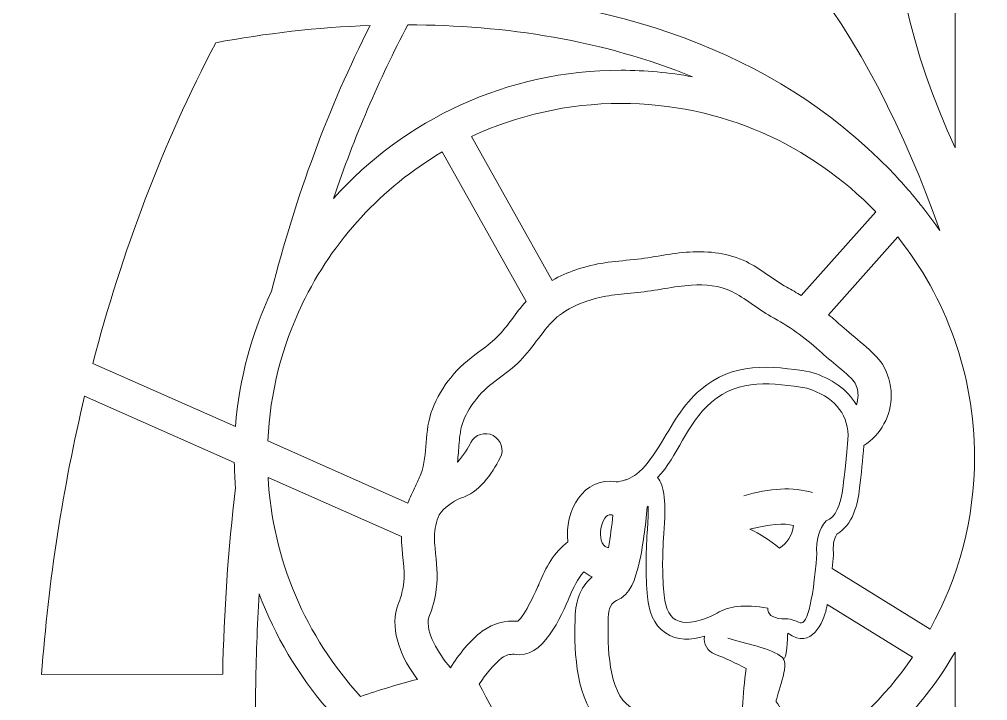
# Model space of a CAD drawing. Header units: millimetres. Extents: x -1990 to 1990, y -412 to 412.
# Drawn here: x -466.6 to -379, y 182.6 to 244.1 of the extents above; entities that cross this region are included whole.
import ezdxf

# ---------------------------------------------------------------- set-up
doc = ezdxf.new("R2010")
doc.units = ezdxf.units.MM
doc.header["$MEASUREMENT"] = 0
doc.layers.add('Camada 1', color=7, linetype='Continuous')

msp = doc.modelspace()

# ---------------------------------------------------------------- linework, layer by layer
at = {"layer": 'Camada 1', "color": 250, "lineweight": 9}
for points, knots in [([(-530.9787, 202.5711), (-530.9787, 202.5711), (-530.9787, 142.3711), (-530.9787, 142.3711), (-530.9787, 142.3711), (-530.9787, 142.3711), (-533.9787, 142.3711), (-533.9787, 142.3711), (-533.9787, 142.3711), (-533.9787, 142.3711), (-533.9787, 82.1711), (-533.9787, 82.1711), (-533.9787, 82.1711), (-533.9787, 82.1711), (-530.9787, 82.1711), (-530.9787, 82.1711), (-530.9787, 82.1711), (-530.9787, 82.1711), (-530.9787, 21.9711), (-530.9787, 21.9711), (-530.9787, 21.9711), (-530.9787, 21.9711), (-470.7787, 21.9711), (-470.7787, 21.9711), (-470.7787, 21.9711), (-470.7787, 21.9711), (-470.7787, 18.9711), (-470.7787, 18.9711), (-470.7787, 18.9711), (-470.7787, 18.9711), (-410.5787, 18.9711), (-410.5787, 18.9711), (-410.5787, 18.9711), (-410.5787, 18.9711), (-410.5787, 21.9711), (-410.5787, 21.9711), (-410.5787, 21.9711), (-410.5787, 21.9711), (-350.3787, 21.9711), (-350.3787, 21.9711), (-350.3787, 21.9711), (-350.3787, 21.9711), (-350.3787, 18.9711), (-350.3787, 18.9711), (-350.3787, 18.9711), (-350.3787, 18.9711), (-290.1787, 18.9711), (-290.1787, 18.9711), (-290.1787, 18.9711), (-290.1787, 18.9711), (-290.1787, 21.9711), (-290.1787, 21.9711), (-290.1787, 21.9711), (-290.1787, 21.9711), (-229.9787, 21.9711), (-229.9787, 21.9711), (-229.9787, 21.9711), (-229.9787, 21.9711), (-229.9787, 82.1711), (-229.9787, 82.1711), (-229.9787, 82.1711), (-229.9787, 82.1711), (-226.9787, 82.1711), (-226.9787, 82.1711), (-226.9787, 82.1711), (-226.9787, 82.1711), (-226.9787, 142.3711), (-226.9787, 142.3711), (-226.9787, 142.3711), (-226.9787, 142.3711), (-229.9787, 142.3711), (-229.9787, 142.3711), (-229.9787, 142.3711), (-229.9787, 142.3711), (-229.9787, 202.5711), (-229.9787, 202.5711), (-229.9787, 202.5711), (-229.9787, 202.5711), (-226.9787, 202.5711), (-226.9787, 202.5711), (-226.9787, 202.5711), (-226.9787, 202.5711), (-226.9787, 262.7711), (-226.9787, 262.7711), (-226.9787, 262.7711), (-226.9787, 262.7711), (-229.9787, 262.7711), (-229.9787, 262.7711), (-229.9787, 262.7711), (-229.9787, 262.7711), (-229.9787, 322.9711), (-229.9787, 322.9711), (-229.9787, 322.9711), (-229.9787, 322.9711), (-290.1787, 322.9711), (-290.1787, 322.9711), (-290.1787, 322.9711), (-290.1787, 322.9711), (-290.1787, 325.9711), (-290.1787, 325.9711), (-290.1787, 325.9711), (-290.1787, 325.9711), (-350.3787, 325.9711), (-350.3787, 325.9711), (-350.3787, 325.9711), (-350.3787, 325.9711), (-350.3787, 322.9711), (-350.3787, 322.9711), (-350.3787, 322.9711), (-350.3787, 322.9711), (-410.5787, 322.9711), (-410.5787, 322.9711), (-410.5787, 322.9711), (-410.5787, 322.9711), (-410.5787, 325.9711), (-410.5787, 325.9711), (-410.5787, 325.9711), (-410.5787, 325.9711), (-470.7787, 325.9711), (-470.7787, 325.9711), (-470.7787, 325.9711), (-470.7787, 325.9711), (-470.7787, 322.9711), (-470.7787, 322.9711), (-470.7787, 322.9711), (-470.7787, 322.9711), (-530.9787, 322.9711), (-530.9787, 322.9711), (-530.9787, 322.9711), (-530.9787, 322.9711), (-530.9787, 262.7711), (-530.9787, 262.7711), (-530.9787, 262.7711), (-530.9787, 262.7711), (-533.9787, 262.7711), (-533.9787, 262.7711), (-533.9787, 262.7711), (-533.9787, 262.7711), (-533.9787, 202.5711), (-533.9787, 202.5711), (-533.9787, 202.5711), (-533.9787, 202.5711), (-530.9787, 202.5711), (-530.9787, 202.5711)], [0, 0, 0, 0, 0.027027, 0.027027, 0.027027, 0.027027, 0.0540541, 0.0540541, 0.0540541, 0.0540541, 0.0810811, 0.0810811, 0.0810811, 0.0810811, 0.1081081, 0.1081081, 0.1081081, 0.1081081, 0.1351351, 0.1351351, 0.1351351, 0.1351351, 0.1621622, 0.1621622, 0.1621622, 0.1621622, 0.1891892, 0.1891892, 0.1891892, 0.1891892, 0.2162162, 0.2162162, 0.2162162, 0.2162162, 0.2432432, 0.2432432, 0.2432432, 0.2432432, 0.2702703, 0.2702703, 0.2702703, 0.2702703, 0.2972973, 0.2972973, 0.2972973, 0.2972973, 0.3243243, 0.3243243, 0.3243243, 0.3243243, 0.3513514, 0.3513514, 0.3513514, 0.3513514, 0.3783784, 0.3783784, 0.3783784, 0.3783784, 0.4054054, 0.4054054, 0.4054054, 0.4054054, 0.4324324, 0.4324324, 0.4324324, 0.4324324, 0.4594595, 0.4594595, 0.4594595, 0.4594595, 0.4864865, 0.4864865, 0.4864865, 0.4864865, 0.5135135, 0.5135135, 0.5135135, 0.5135135, 0.5405405, 0.5405405, 0.5405405, 0.5405405, 0.5675676, 0.5675676, 0.5675676, 0.5675676, 0.5945946, 0.5945946, 0.5945946, 0.5945946, 0.6216216, 0.6216216, 0.6216216, 0.6216216, 0.6486486, 0.6486486, 0.6486486, 0.6486486, 0.6756757, 0.6756757, 0.6756757, 0.6756757, 0.7027027, 0.7027027, 0.7027027, 0.7027027, 0.7297297, 0.7297297, 0.7297297, 0.7297297, 0.7567568, 0.7567568, 0.7567568, 0.7567568, 0.7837838, 0.7837838, 0.7837838, 0.7837838, 0.8108108, 0.8108108, 0.8108108, 0.8108108, 0.8378378, 0.8378378, 0.8378378, 0.8378378, 0.8648649, 0.8648649, 0.8648649, 0.8648649, 0.8918919, 0.8918919, 0.8918919, 0.8918919, 0.9189189, 0.9189189, 0.9189189, 0.9189189, 0.9459459, 0.9459459, 0.9459459, 0.9459459, 1, 1, 1, 1]), ([(-381.9787, 232.5263), (-381.9787, 232.5263), (-381.9787, 285.9902), (-381.9787, 285.9902), (-381.9787, 285.9902), (-389.9653, 269.0747), (-389.9653, 249.4418), (-381.9787, 232.5263)], [0, 0, 0, 0, 0.3333333, 0.3333333, 0.3333333, 0.3333333, 1, 1, 1, 1]), ([(-385.6861, 228.0851), (-385.6771, 228.0746), (-385.6681, 228.0638), (-385.6594, 228.053), (-385.6594, 228.053), (-385.3762, 227.7116), (-385.0978, 227.366), (-384.8251, 227.0162), (-384.8251, 227.0162), (-384.3232, 226.3727), (-383.8405, 225.716), (-383.377, 225.047), (-383.377, 225.047), (-389.665, 242.8781), (-399.8449, 257.8859), (-416.5933, 264.6491), (-416.5933, 264.6491), (-421.6522, 259.1804), (-426.0691, 253.1744), (-429.8212, 246.6122), (-429.8212, 246.6122), (-414.7783, 246.2951), (-399.7369, 242.0849), (-388.8724, 231.527), (-388.8724, 231.527), (-387.7504, 230.4365), (-386.686, 229.2878), (-385.6861, 228.0851)], [0, 0, 0, 0, 0.125, 0.125, 0.125, 0.125, 0.25, 0.25, 0.25, 0.25, 0.375, 0.375, 0.375, 0.375, 0.5, 0.5, 0.5, 0.5, 0.625, 0.625, 0.625, 0.625, 0.75, 0.75, 0.75, 0.75, 1, 1, 1, 1]), ([(-459.9352, 213.0311), (-459.9352, 213.0311), (-447.0406, 207.3236), (-447.0406, 207.3236), (-447.0406, 207.3236), (-446.7013, 211.6751), (-445.5652, 215.8028), (-443.7778, 219.5615), (-443.7778, 219.5615), (-441.5908, 228.2111), (-438.6115, 236.2088), (-434.8687, 243.5735), (-434.8687, 243.5735), (-439.6297, 243.4013), (-444.3346, 242.8532), (-448.8298, 242.0192), (-448.8298, 242.0192), (-453.6271, 232.8677), (-457.306, 223.0952), (-459.9352, 213.0311)], [0, 0, 0, 0, 0.1666667, 0.1666667, 0.1666667, 0.1666667, 0.3333333, 0.3333333, 0.3333333, 0.3333333, 0.5, 0.5, 0.5, 0.5, 0.6666667, 0.6666667, 0.6666667, 0.6666667, 1, 1, 1, 1]), ([(-405.7357, 238.9331), (-413.7388, 242.2316), (-422.6338, 243.6089), (-431.4598, 243.6311), (-431.4598, 243.6311), (-434.0608, 238.7048), (-436.3042, 233.4791), (-438.1804, 227.9465), (-438.1804, 227.9465), (-431.7811, 235.0565), (-422.5063, 239.5274), (-412.1878, 239.5274), (-412.1878, 239.5274), (-409.9834, 239.5274), (-407.827, 239.3234), (-405.7357, 238.9331)], [0, 0, 0, 0, 0.2, 0.2, 0.2, 0.2, 0.4, 0.4, 0.4, 0.4, 0.6, 0.6, 0.6, 0.6, 1, 1, 1, 1]), ([(-418.4017, 220.5446), (-417.7258, 220.9268), (-417.01, 221.2388), (-416.2774, 221.4944), (-416.2774, 221.4944), (-414.3982, 222.1499), (-412.9432, 222.2222), (-411.0115, 222.4238), (-411.0115, 222.4238), (-409.3276, 222.5996), (-407.6815, 223.0013), (-405.9844, 223.1036), (-405.9844, 223.1036), (-404.2408, 223.2086), (-402.445, 223.0055), (-400.8598, 222.233), (-400.8598, 222.233), (-399.5698, 221.6042), (-398.4715, 220.6112), (-397.2079, 219.9251), (-397.2079, 219.9251), (-396.7609, 219.6824), (-396.3208, 219.4277), (-395.8891, 219.1604), (-395.8891, 219.1604), (-395.8891, 219.1604), (-389.1652, 226.7357), (-389.1652, 226.7357), (-389.1652, 226.7357), (-394.9792, 232.772), (-403.1449, 236.5274), (-412.1878, 236.5274), (-412.1878, 236.5274), (-417.0127, 236.5274), (-421.588, 235.4582), (-425.6896, 233.5439), (-425.6896, 233.5439), (-425.6896, 233.5439), (-418.4017, 220.5446), (-418.4017, 220.5446)], [0, 0, 0, 0, 0.0909091, 0.0909091, 0.0909091, 0.0909091, 0.1818182, 0.1818182, 0.1818182, 0.1818182, 0.2727273, 0.2727273, 0.2727273, 0.2727273, 0.3636364, 0.3636364, 0.3636364, 0.3636364, 0.4545455, 0.4545455, 0.4545455, 0.4545455, 0.5454545, 0.5454545, 0.5454545, 0.5454545, 0.6363636, 0.6363636, 0.6363636, 0.6363636, 0.7272727, 0.7272727, 0.7272727, 0.7272727, 0.8181818, 0.8181818, 0.8181818, 0.8181818, 1, 1, 1, 1]), ([(-431.4475, 200.4212), (-431.2549, 200.9318), (-431.0281, 201.4229), (-430.7662, 201.9557), (-430.7662, 201.9557), (-430.5943, 202.3049), (-430.4269, 202.6529), (-430.2904, 203.018), (-430.2904, 203.018), (-429.5941, 204.8789), (-430.0312, 206.8616), (-429.2386, 208.9169), (-429.2386, 208.9169), (-428.842, 209.9453), (-428.2636, 210.8903), (-427.5766, 211.7495), (-427.5766, 211.7495), (-426.8122, 212.7056), (-426.0271, 213.3677), (-425.047, 214.0799), (-425.047, 214.0799), (-424.4728, 214.4972), (-423.9283, 214.8935), (-423.4237, 215.3975), (-423.4237, 215.3975), (-422.4133, 216.4067), (-421.7089, 217.5923), (-420.7753, 218.6441), (-420.7753, 218.6441), (-420.7753, 218.6441), (-428.3461, 232.148), (-428.3461, 232.148), (-428.3461, 232.148), (-433.8115, 228.9395), (-438.2386, 224.1524), (-441.0013, 218.4134), (-441.0013, 218.4134), (-441.0058, 218.4035), (-441.0106, 218.3936), (-441.0154, 218.3837), (-441.0154, 218.3837), (-442.8244, 214.616), (-443.9164, 210.4385), (-444.115, 206.0285), (-444.115, 206.0285), (-444.115, 206.0285), (-431.4475, 200.4212), (-431.4475, 200.4212)], [0, 0, 0, 0, 0.0769231, 0.0769231, 0.0769231, 0.0769231, 0.1538462, 0.1538462, 0.1538462, 0.1538462, 0.2307692, 0.2307692, 0.2307692, 0.2307692, 0.3076923, 0.3076923, 0.3076923, 0.3076923, 0.3846154, 0.3846154, 0.3846154, 0.3846154, 0.4615385, 0.4615385, 0.4615385, 0.4615385, 0.5384615, 0.5384615, 0.5384615, 0.5384615, 0.6153846, 0.6153846, 0.6153846, 0.6153846, 0.6923077, 0.6923077, 0.6923077, 0.6923077, 0.7692308, 0.7692308, 0.7692308, 0.7692308, 0.8461538, 0.8461538, 0.8461538, 0.8461538, 1, 1, 1, 1]), ([(-393.4213, 217.4219), (-393.0112, 217.0934), (-392.6116, 216.7514), (-392.2234, 216.395), (-392.2234, 216.395), (-391.2214, 215.4752), (-389.2264, 214.0409), (-388.564, 212.9684), (-388.564, 212.9684), (-388.0477, 212.1326), (-387.7708, 211.1726), (-387.7618, 210.1901), (-387.7618, 210.1901), (-387.7453, 208.3208), (-388.6975, 206.6018), (-390.2335, 205.6157), (-390.2335, 205.6157), (-390.3406, 204.3278), (-390.4549, 203.0318), (-390.6232, 201.7931), (-390.6232, 201.7931), (-390.7876, 200.2487), (-391.255, 198.4391), (-392.6722, 197.6135), (-392.6722, 197.6135), (-392.9929, 197.1323), (-393.0334, 196.5149), (-392.9869, 195.9467), (-392.9869, 195.9467), (-392.9797, 195.8603), (-392.9797, 195.7862), (-392.9869, 195.6998), (-392.9869, 195.6998), (-393.019, 195.3128), (-393.0526, 194.9183), (-393.0904, 194.5199), (-393.0904, 194.5199), (-393.0904, 194.5199), (-384.2509, 189.0347), (-384.2509, 189.0347), (-384.2509, 189.0347), (-381.6565, 193.7), (-380.2276, 199.0232), (-380.2276, 204.5675), (-380.2276, 204.5675), (-380.2276, 212.0885), (-382.8253, 219.0029), (-387.1726, 224.4617), (-387.1726, 224.4617), (-387.1726, 224.4617), (-393.4213, 217.4219), (-393.4213, 217.4219)], [0, 0, 0, 0, 0.0714286, 0.0714286, 0.0714286, 0.0714286, 0.1428571, 0.1428571, 0.1428571, 0.1428571, 0.2142857, 0.2142857, 0.2142857, 0.2142857, 0.2857143, 0.2857143, 0.2857143, 0.2857143, 0.3571429, 0.3571429, 0.3571429, 0.3571429, 0.4285714, 0.4285714, 0.4285714, 0.4285714, 0.5, 0.5, 0.5, 0.5, 0.5714286, 0.5714286, 0.5714286, 0.5714286, 0.6428571, 0.6428571, 0.6428571, 0.6428571, 0.7142857, 0.7142857, 0.7142857, 0.7142857, 0.7857143, 0.7857143, 0.7857143, 0.7857143, 0.8571429, 0.8571429, 0.8571429, 0.8571429, 1, 1, 1, 1]), ([(-426.9736, 204.125), (-426.4648, 204.6368), (-425.9854, 205.4771), (-425.7688, 205.8905), (-425.7688, 205.8905), (-425.3851, 206.6222), (-424.4755, 206.9063), (-423.7438, 206.5229), (-423.7438, 206.5229), (-423.0121, 206.1392), (-422.728, 205.2296), (-423.1114, 204.4979), (-423.1114, 204.4979), (-423.88, 203.0315), (-425.0209, 201.3566), (-426.6907, 200.8517), (-426.6907, 200.8517), (-427.4839, 200.5517), (-428.1169, 200.0168), (-428.6374, 199.3568), (-428.6374, 199.3568), (-428.752, 199.0559), (-428.8531, 198.7409), (-428.932, 198.4007), (-428.932, 198.4007), (-429.0937, 197.7029), (-429.0685, 197.0393), (-428.9983, 196.3325), (-428.9983, 196.3325), (-428.8702, 195.0401), (-428.7061, 193.9475), (-428.8864, 192.6326), (-428.8864, 192.6326), (-429.0052, 191.7674), (-429.2257, 190.9205), (-429.5662, 190.1162), (-429.5662, 190.1162), (-429.901, 188.6777), (-428.6851, 186.8396), (-427.6144, 185.5442), (-427.6144, 185.5442), (-426.8212, 186.7721), (-425.8678, 187.976), (-424.7368, 188.8436), (-424.7368, 188.8436), (-424.711, 188.8634), (-424.6885, 188.8796), (-424.6612, 188.8979), (-424.6612, 188.8979), (-423.7174, 189.533), (-422.6482, 189.8507), (-421.5184, 189.7388), (-421.5184, 189.7388), (-420.865, 190.2833), (-419.83, 192.5759), (-419.5759, 193.1693), (-419.5759, 193.1693), (-419.0215, 194.5616), (-418.2151, 196.0115), (-416.9926, 196.9235), (-416.9926, 196.9235), (-417.3628, 199.6634), (-415.5469, 202.8518), (-412.6336, 202.3289), (-412.6336, 202.3289), (-412.369, 202.3541), (-412.117, 202.4021), (-411.8752, 202.4756), (-411.8752, 202.4756), (-411.7831, 202.5191), (-411.6862, 202.5536), (-411.5857, 202.5779), (-411.5857, 202.5779), (-411.3043, 202.6922), (-411.0358, 202.8452), (-410.7754, 203.0426), (-410.7754, 203.0426), (-409.3258, 204.143), (-408.1132, 206.7674), (-407.0524, 208.3094), (-407.0524, 208.3094), (-406.4584, 209.1722), (-405.7954, 209.9777), (-404.9989, 210.6629), (-404.9989, 210.6629), (-402.0748, 213.1778), (-398.6899, 212.8538), (-395.1508, 212.2841), (-395.1508, 212.2841), (-395.071, 212.2715), (-395.0038, 212.2553), (-394.9267, 212.2301), (-394.9267, 212.2301), (-393.1756, 211.6625), (-391.7377, 210.7106), (-390.9136, 209.3054), (-390.9136, 209.3054), (-390.8125, 209.5745), (-390.7591, 209.8646), (-390.7618, 210.1631), (-390.7618, 210.1631), (-390.7657, 210.5981), (-390.8878, 211.022), (-391.1047, 211.3742), (-391.1047, 211.3742), (-391.3801, 211.7591), (-392.1952, 212.4203), (-392.5711, 212.7419), (-392.5711, 212.7419), (-393.1297, 213.2198), (-393.7114, 213.6887), (-394.252, 214.1852), (-394.252, 214.1852), (-395.578, 215.4023), (-397.0582, 216.4307), (-398.6389, 217.2887), (-398.6389, 217.2887), (-399.8542, 217.9484), (-400.9888, 218.9585), (-402.1738, 219.536), (-402.1738, 219.536), (-403.2841, 220.0772), (-404.5873, 220.1822), (-405.8038, 220.109), (-405.8038, 220.109), (-407.4361, 220.0106), (-409.0666, 219.6104), (-410.7001, 219.44), (-410.7001, 219.44), (-412.3621, 219.2666), (-413.6851, 219.2213), (-415.2892, 218.6618), (-415.2892, 218.6618), (-416.161, 218.3576), (-417.0193, 217.9496), (-417.7561, 217.388), (-417.7561, 217.388), (-417.8137, 217.3439), (-417.871, 217.298), (-417.9478, 217.2341), (-417.9478, 217.2341), (-419.1718, 216.1952), (-420.1339, 214.4438), (-421.3033, 213.2753), (-421.3033, 213.2753), (-422.5738, 212.006), (-424.1044, 211.2884), (-425.2336, 209.8763), (-425.2336, 209.8763), (-425.7274, 209.2586), (-426.1543, 208.5773), (-426.4396, 207.8375), (-426.4396, 207.8375), (-426.6883, 207.1928), (-426.7687, 206.5361), (-426.8221, 205.8521), (-426.8221, 205.8521), (-426.8695, 205.2437), (-426.9058, 204.6794), (-426.9736, 204.125)], [0, 0, 0, 0, 0.0243902, 0.0243902, 0.0243902, 0.0243902, 0.0487805, 0.0487805, 0.0487805, 0.0487805, 0.0731707, 0.0731707, 0.0731707, 0.0731707, 0.097561, 0.097561, 0.097561, 0.097561, 0.1219512, 0.1219512, 0.1219512, 0.1219512, 0.1463415, 0.1463415, 0.1463415, 0.1463415, 0.1707317, 0.1707317, 0.1707317, 0.1707317, 0.195122, 0.195122, 0.195122, 0.195122, 0.2195122, 0.2195122, 0.2195122, 0.2195122, 0.2439024, 0.2439024, 0.2439024, 0.2439024, 0.2682927, 0.2682927, 0.2682927, 0.2682927, 0.2926829, 0.2926829, 0.2926829, 0.2926829, 0.3170732, 0.3170732, 0.3170732, 0.3170732, 0.3414634, 0.3414634, 0.3414634, 0.3414634, 0.3658537, 0.3658537, 0.3658537, 0.3658537, 0.3902439, 0.3902439, 0.3902439, 0.3902439, 0.4146341, 0.4146341, 0.4146341, 0.4146341, 0.4390244, 0.4390244, 0.4390244, 0.4390244, 0.4634146, 0.4634146, 0.4634146, 0.4634146, 0.4878049, 0.4878049, 0.4878049, 0.4878049, 0.5121951, 0.5121951, 0.5121951, 0.5121951, 0.5365854, 0.5365854, 0.5365854, 0.5365854, 0.5609756, 0.5609756, 0.5609756, 0.5609756, 0.5853659, 0.5853659, 0.5853659, 0.5853659, 0.6097561, 0.6097561, 0.6097561, 0.6097561, 0.6341463, 0.6341463, 0.6341463, 0.6341463, 0.6585366, 0.6585366, 0.6585366, 0.6585366, 0.6829268, 0.6829268, 0.6829268, 0.6829268, 0.7073171, 0.7073171, 0.7073171, 0.7073171, 0.7317073, 0.7317073, 0.7317073, 0.7317073, 0.7560976, 0.7560976, 0.7560976, 0.7560976, 0.7804878, 0.7804878, 0.7804878, 0.7804878, 0.804878, 0.804878, 0.804878, 0.804878, 0.8292683, 0.8292683, 0.8292683, 0.8292683, 0.8536585, 0.8536585, 0.8536585, 0.8536585, 0.8780488, 0.8780488, 0.8780488, 0.8780488, 0.902439, 0.902439, 0.902439, 0.902439, 0.9268293, 0.9268293, 0.9268293, 0.9268293, 0.9512195, 0.9512195, 0.9512195, 0.9512195, 1, 1, 1, 1]), ([(-464.5723, 184.9346), (-464.5723, 184.9346), (-448.1953, 184.955), (-448.1953, 184.955), (-448.1953, 184.955), (-448.0786, 190.5845), (-447.7099, 196.2098), (-447.0388, 201.7985), (-447.0388, 201.7985), (-447.0988, 202.5575), (-447.1342, 203.3213), (-447.1444, 204.0887), (-447.1444, 204.0887), (-447.1444, 204.0887), (-460.675, 210.0779), (-460.675, 210.0779), (-460.675, 210.0779), (-462.6568, 201.8099), (-463.9438, 193.3691), (-464.5723, 184.9346)], [0, 0, 0, 0, 0.1666667, 0.1666667, 0.1666667, 0.1666667, 0.3333333, 0.3333333, 0.3333333, 0.3333333, 0.5, 0.5, 0.5, 0.5, 0.6666667, 0.6666667, 0.6666667, 0.6666667, 1, 1, 1, 1]), ([(-435.7282, 182.9486), (-434.0371, 183.5309), (-432.3154, 184.04), (-430.5991, 184.4915), (-430.5991, 184.4915), (-432.0052, 186.4061), (-433.0747, 188.711), (-432.4342, 191.0072), (-432.4342, 191.0072), (-432.4141, 191.0792), (-432.3925, 191.1395), (-432.3622, 191.2082), (-432.3622, 191.2082), (-432.1057, 191.7914), (-431.9452, 192.41), (-431.8588, 193.0406), (-431.8588, 193.0406), (-431.6479, 194.5772), (-432.0406, 195.8894), (-432.0403, 197.4029), (-432.0403, 197.4029), (-432.0403, 197.4029), (-444.0958, 202.7393), (-444.0958, 202.7393), (-444.0958, 202.7393), (-443.6746, 195.3194), (-440.6998, 188.3552), (-435.7282, 182.9486)], [0, 0, 0, 0, 0.125, 0.125, 0.125, 0.125, 0.25, 0.25, 0.25, 0.25, 0.375, 0.375, 0.375, 0.375, 0.5, 0.5, 0.5, 0.5, 0.625, 0.625, 0.625, 0.625, 0.75, 0.75, 0.75, 0.75, 1, 1, 1, 1]), ([(-412.9189, 199.3277), (-412.9786, 199.3352), (-413.0386, 199.3466), (-413.1013, 199.3625), (-413.1013, 199.3625), (-413.9245, 199.5695), (-414.5806, 196.7876), (-413.4085, 196.4084), (-413.4085, 196.4084), (-413.3812, 196.3994), (-413.3542, 196.3901), (-413.3275, 196.3796), (-413.3275, 196.3796), (-413.1598, 197.3204), (-413.0215, 198.4031), (-412.9189, 199.3277)], [0, 0, 0, 0, 0.2, 0.2, 0.2, 0.2, 0.4, 0.4, 0.4, 0.4, 0.6, 0.6, 0.6, 0.6, 1, 1, 1, 1]), ([(-406.4671, 178.0223), (-406.2991, 178.0028), (-406.1317, 177.9545), (-405.9718, 177.8747), (-405.9718, 177.8747), (-405.8356, 177.8066), (-405.7144, 177.7205), (-405.6094, 177.6209), (-405.6094, 177.6209), (-404.8093, 177.3614), (-403.9672, 177.4268), (-403.1359, 178.0925), (-403.1359, 178.0925), (-403.0753, 178.1408), (-403.0204, 178.1783), (-402.9535, 178.2176), (-402.9535, 178.2176), (-402.5449, 178.4558), (-400.3651, 179.8391), (-400.4218, 180.4337), (-400.4218, 180.4337), (-400.4311, 180.5327), (-400.6423, 180.743), (-400.7077, 180.8024), (-400.7077, 180.8024), (-401.0509, 181.1126), (-401.2204, 181.5185), (-401.2, 181.9808), (-401.2, 181.9808), (-401.149, 183.1439), (-401.0434, 184.304), (-400.8829, 185.4569), (-400.8829, 185.4569), (-401.7901, 185.966), (-402.7411, 186.3992), (-403.7101, 186.7724), (-403.7101, 186.7724), (-404.3722, 187.0277), (-404.7508, 187.706), (-404.6563, 188.381), (-404.6563, 188.381), (-405.8476, 188.0303), (-407.113, 187.97), (-408.1738, 188.6852), (-408.1738, 188.6852), (-409.2781, 189.4295), (-409.6888, 190.709), (-409.786, 191.9441), (-409.786, 191.9441), (-409.981, 193.8713), (-409.954, 195.8429), (-409.8226, 197.7737), (-409.8226, 197.7737), (-409.822, 197.786), (-409.8211, 197.7962), (-409.8199, 197.8085), (-409.8199, 197.8085), (-409.7848, 198.1943), (-409.7104, 199.2128), (-409.7293, 200.1278), (-409.7293, 200.1278), (-409.7596, 200.1107), (-409.7902, 200.0939), (-409.8208, 200.0774), (-409.8208, 200.0774), (-409.978, 198.3422), (-410.188, 196.5287), (-410.5813, 194.867), (-410.5813, 194.867), (-410.8618, 193.682), (-411.3373, 192.0689), (-412.6051, 191.6063), (-412.6051, 191.6063), (-413.2861, 191.2763), (-413.3614, 190.5341), (-413.3434, 189.8324), (-413.3434, 189.8324), (-413.3425, 189.8012), (-413.3425, 189.7745), (-413.3437, 189.7433), (-413.3437, 189.7433), (-413.4118, 187.7009), (-413.3758, 183.2834), (-411.3349, 181.988), (-411.3349, 181.988), (-410.2699, 181.5221), (-409.3702, 180.7898), (-408.6427, 179.9408), (-408.6427, 179.9408), (-408.0331, 179.2703), (-407.2858, 178.5167), (-406.4671, 178.0223)], [0, 0, 0, 0, 0.0416667, 0.0416667, 0.0416667, 0.0416667, 0.0833333, 0.0833333, 0.0833333, 0.0833333, 0.125, 0.125, 0.125, 0.125, 0.1666667, 0.1666667, 0.1666667, 0.1666667, 0.2083333, 0.2083333, 0.2083333, 0.2083333, 0.25, 0.25, 0.25, 0.25, 0.2916667, 0.2916667, 0.2916667, 0.2916667, 0.3333333, 0.3333333, 0.3333333, 0.3333333, 0.375, 0.375, 0.375, 0.375, 0.4166667, 0.4166667, 0.4166667, 0.4166667, 0.4583333, 0.4583333, 0.4583333, 0.4583333, 0.5, 0.5, 0.5, 0.5, 0.5416667, 0.5416667, 0.5416667, 0.5416667, 0.5833333, 0.5833333, 0.5833333, 0.5833333, 0.625, 0.625, 0.625, 0.625, 0.6666667, 0.6666667, 0.6666667, 0.6666667, 0.7083333, 0.7083333, 0.7083333, 0.7083333, 0.75, 0.75, 0.75, 0.75, 0.7916667, 0.7916667, 0.7916667, 0.7916667, 0.8333333, 0.8333333, 0.8333333, 0.8333333, 0.875, 0.875, 0.875, 0.875, 0.9166667, 0.9166667, 0.9166667, 0.9166667, 1, 1, 1, 1]), ([(-397.8526, 196.343), (-397.1644, 196.7888), (-396.7429, 197.4695), (-396.5881, 198.3857), (-396.5881, 198.3857), (-397.4365, 198.6386), (-398.755, 198.5306), (-400.5436, 198.0614), (-400.5436, 198.0614), (-399.6445, 197.6405), (-398.7475, 197.0678), (-397.8526, 196.343)], [0, 0, 0, 0, 0.25, 0.25, 0.25, 0.25, 0.5, 0.5, 0.5, 0.5, 1, 1, 1, 1]), ([(-413.9401, 180.2645), (-416.2225, 182.5997), (-416.4412, 186.7832), (-416.3434, 189.8009), (-416.3434, 189.8009), (-416.3749, 191.369), (-415.9267, 192.7994), (-414.8002, 193.7399), (-414.8002, 193.7399), (-415.0672, 193.8665), (-415.3162, 194.0228), (-415.5442, 194.2073), (-415.5442, 194.2073), (-416.1151, 193.601), (-416.5393, 192.686), (-416.7889, 192.0593), (-416.7889, 192.0593), (-416.7937, 192.0473), (-416.7979, 192.0368), (-416.803, 192.0248), (-416.803, 192.0248), (-417.5782, 190.211), (-419.2699, 186.2342), (-421.8337, 186.7553), (-421.8337, 186.7553), (-422.2441, 186.7907), (-422.605, 186.6581), (-422.9491, 186.4337), (-422.9491, 186.4337), (-423.7264, 185.8262), (-424.4227, 184.9391), (-425.0032, 184.0568), (-425.0032, 184.0568), (-423.6079, 181.3154), (-420.4936, 175.5437), (-417.1729, 172.8503), (-417.1729, 172.8503), (-417.1138, 172.8098), (-417.0574, 172.7651), (-417.0043, 172.7165), (-417.0043, 172.7165), (-415.8652, 171.8306), (-414.7048, 171.3179), (-413.584, 171.4229), (-413.584, 171.4229), (-413.2381, 171.4553), (-412.9018, 171.5477), (-412.5763, 171.6881), (-412.5763, 171.6881), (-413.7472, 174.3143), (-414.0142, 177.4232), (-413.9401, 180.2645)], [0, 0, 0, 0, 0.0714286, 0.0714286, 0.0714286, 0.0714286, 0.1428571, 0.1428571, 0.1428571, 0.1428571, 0.2142857, 0.2142857, 0.2142857, 0.2142857, 0.2857143, 0.2857143, 0.2857143, 0.2857143, 0.3571429, 0.3571429, 0.3571429, 0.3571429, 0.4285714, 0.4285714, 0.4285714, 0.4285714, 0.5, 0.5, 0.5, 0.5, 0.5714286, 0.5714286, 0.5714286, 0.5714286, 0.6428571, 0.6428571, 0.6428571, 0.6428571, 0.7142857, 0.7142857, 0.7142857, 0.7142857, 0.7857143, 0.7857143, 0.7857143, 0.7857143, 0.8571429, 0.8571429, 0.8571429, 0.8571429, 1, 1, 1, 1]), ([(-445.2286, 179.2691), (-444.2848, 179.6456), (-443.2954, 179.9351), (-442.309, 180.158), (-442.309, 180.158), (-441.1573, 180.761), (-439.9609, 181.3118), (-438.7351, 181.8164), (-438.7351, 181.8164), (-441.3871, 184.907), (-443.4676, 188.4221), (-444.8959, 192.2039), (-444.8959, 192.2039), (-445.0768, 189.2867), (-445.1824, 186.3647), (-445.2205, 183.4376), (-445.2205, 183.4376), (-445.2382, 182.0447), (-445.2406, 180.6566), (-445.2286, 179.2691)], [0, 0, 0, 0, 0.1666667, 0.1666667, 0.1666667, 0.1666667, 0.3333333, 0.3333333, 0.3333333, 0.3333333, 0.5, 0.5, 0.5, 0.5, 0.6666667, 0.6666667, 0.6666667, 0.6666667, 1, 1, 1, 1]), ([(-398.0659, 178.4561), (-397.8457, 178.3679), (-397.6093, 178.31), (-397.3534, 178.2854), (-397.3534, 178.2854), (-397.2328, 178.274), (-397.1308, 178.2521), (-397.0159, 178.2134), (-397.0159, 178.2134), (-396.4342, 178.0166), (-395.9113, 177.719), (-395.4412, 177.3407), (-395.4412, 177.3407), (-391.5766, 179.7212), (-388.3234, 182.8508), (-385.8301, 186.4844), (-385.8301, 186.4844), (-385.8301, 186.4844), (-393.5389, 191.2679), (-393.5389, 191.2679), (-393.5389, 191.2679), (-393.568, 191.1236), (-393.5986, 190.9808), (-393.631, 190.8389), (-393.631, 190.8389), (-393.8782, 189.7523), (-394.9255, 187.0625), (-397.1035, 188.6615), (-397.1035, 188.6615), (-397.1842, 188.3387), (-397.1647, 186.1112), (-397.5511, 186.3893), (-397.5511, 186.3893), (-396.9397, 185.882), (-398.1361, 183.0149), (-398.17, 182.4701), (-398.17, 182.4701), (-397.771, 181.9664), (-397.4983, 181.382), (-397.435, 180.7175), (-397.435, 180.7175), (-397.3558, 179.8838), (-397.6171, 179.1287), (-398.0659, 178.4561)], [0, 0, 0, 0, 0.0833333, 0.0833333, 0.0833333, 0.0833333, 0.1666667, 0.1666667, 0.1666667, 0.1666667, 0.25, 0.25, 0.25, 0.25, 0.3333333, 0.3333333, 0.3333333, 0.3333333, 0.4166667, 0.4166667, 0.4166667, 0.4166667, 0.5, 0.5, 0.5, 0.5, 0.5833333, 0.5833333, 0.5833333, 0.5833333, 0.6666667, 0.6666667, 0.6666667, 0.6666667, 0.75, 0.75, 0.75, 0.75, 0.8333333, 0.8333333, 0.8333333, 0.8333333, 1, 1, 1, 1]), ([(-393.5587, 174.9791), (-391.8715, 171.8627), (-391.3924, 167.3723), (-391.1803, 164.5298), (-391.1803, 164.5298), (-390.94, 164.159), (-390.5497, 163.6328), (-390.2644, 163.5761), (-390.2644, 163.5761), (-390.1651, 163.5563), (-390.0733, 163.5293), (-389.9863, 163.4939), (-389.9863, 163.4939), (-386.7262, 168.6995), (-383.9731, 174.2576), (-381.9787, 180.0668), (-381.9787, 180.0668), (-381.9787, 180.0668), (-381.9787, 186.9623), (-381.9787, 186.9623), (-381.9787, 186.9623), (-384.7774, 182.1608), (-388.7206, 178.0286), (-393.5587, 174.9791)], [0, 0, 0, 0, 0.1428571, 0.1428571, 0.1428571, 0.1428571, 0.2857143, 0.2857143, 0.2857143, 0.2857143, 0.4285714, 0.4285714, 0.4285714, 0.4285714, 0.5714286, 0.5714286, 0.5714286, 0.5714286, 0.7142857, 0.7142857, 0.7142857, 0.7142857, 1, 1, 1, 1])]:
    msp.add_open_spline(points, degree=3, knots=knots, dxfattribs=at)
at = {"layer": 'Camada 1', "color": 240, "lineweight": 9}
msp.add_open_spline([(-408.892, 202.7303), (-407.0299, 204.6548), (-406.3135, 207.5531), (-404.0206, 209.5256), (-404.0206, 209.5256), (-401.5039, 211.6901), (-398.4535, 211.2965), (-395.3893, 210.8033), (-395.3893, 210.8033), (-392.9797, 210.0221), (-391.7371, 208.6064), (-391.6609, 206.5559), (-391.6609, 206.5559), (-391.8379, 204.4142), (-391.9891, 202.8794), (-392.1148, 201.9518), (-392.1148, 201.9518), (-392.3029, 200.1851), (-392.8108, 199.1369), (-393.6388, 198.8069), (-393.6388, 198.8069), (-394.3036, 198.0731), (-394.5847, 197.0789), (-394.4818, 195.824), (-394.4818, 195.824), (-394.867, 191.1851), (-395.4181, 189.1319), (-396.1351, 189.6638), (-396.1351, 189.6638), (-396.6634, 189.9041), (-397.1713, 190.0013), (-397.6591, 189.9554), (-397.6591, 189.9554), (-398.5462, 190.0457), (-398.9677, 190.3697), (-398.9236, 190.9283), (-398.9236, 190.9283), (-401.0224, 191.2721), (-402.5461, 191.1206), (-403.495, 190.4744), (-403.495, 190.4744), (-406.4881, 188.9474), (-408.0877, 189.4877), (-408.2935, 192.0953), (-408.2935, 192.0953), (-408.4576, 193.7156), (-408.4687, 195.5747), (-408.3262, 197.672), (-408.3262, 197.672), (-408.0793, 200.3744), (-408.268, 202.0604), (-408.892, 202.7303)], degree=3, knots=[0, 0, 0, 0, 0.0714286, 0.0714286, 0.0714286, 0.0714286, 0.1428571, 0.1428571, 0.1428571, 0.1428571, 0.2142857, 0.2142857, 0.2142857, 0.2142857, 0.2857143, 0.2857143, 0.2857143, 0.2857143, 0.3571429, 0.3571429, 0.3571429, 0.3571429, 0.4285714, 0.4285714, 0.4285714, 0.4285714, 0.5, 0.5, 0.5, 0.5, 0.5714286, 0.5714286, 0.5714286, 0.5714286, 0.6428571, 0.6428571, 0.6428571, 0.6428571, 0.7142857, 0.7142857, 0.7142857, 0.7142857, 0.7857143, 0.7857143, 0.7857143, 0.7857143, 0.8571429, 0.8571429, 0.8571429, 0.8571429, 1, 1, 1, 1], dxfattribs=at)
at = {"layer": 'Camada 1', "color": 250, "lineweight": 9}
for points in [[(-401.095, 201.0767), (-398.7469, 201.7901), (-396.6718, 201.8876), (-394.8697, 201.3686)], [(-397.5436, 186.4304), (-398.6617, 187.3691), (-401.0206, 187.7123), (-402.5353, 188.2043)]]:
    msp.add_open_spline(points, degree=3, dxfattribs=at)

doc.saveas('drawing.dxf')
